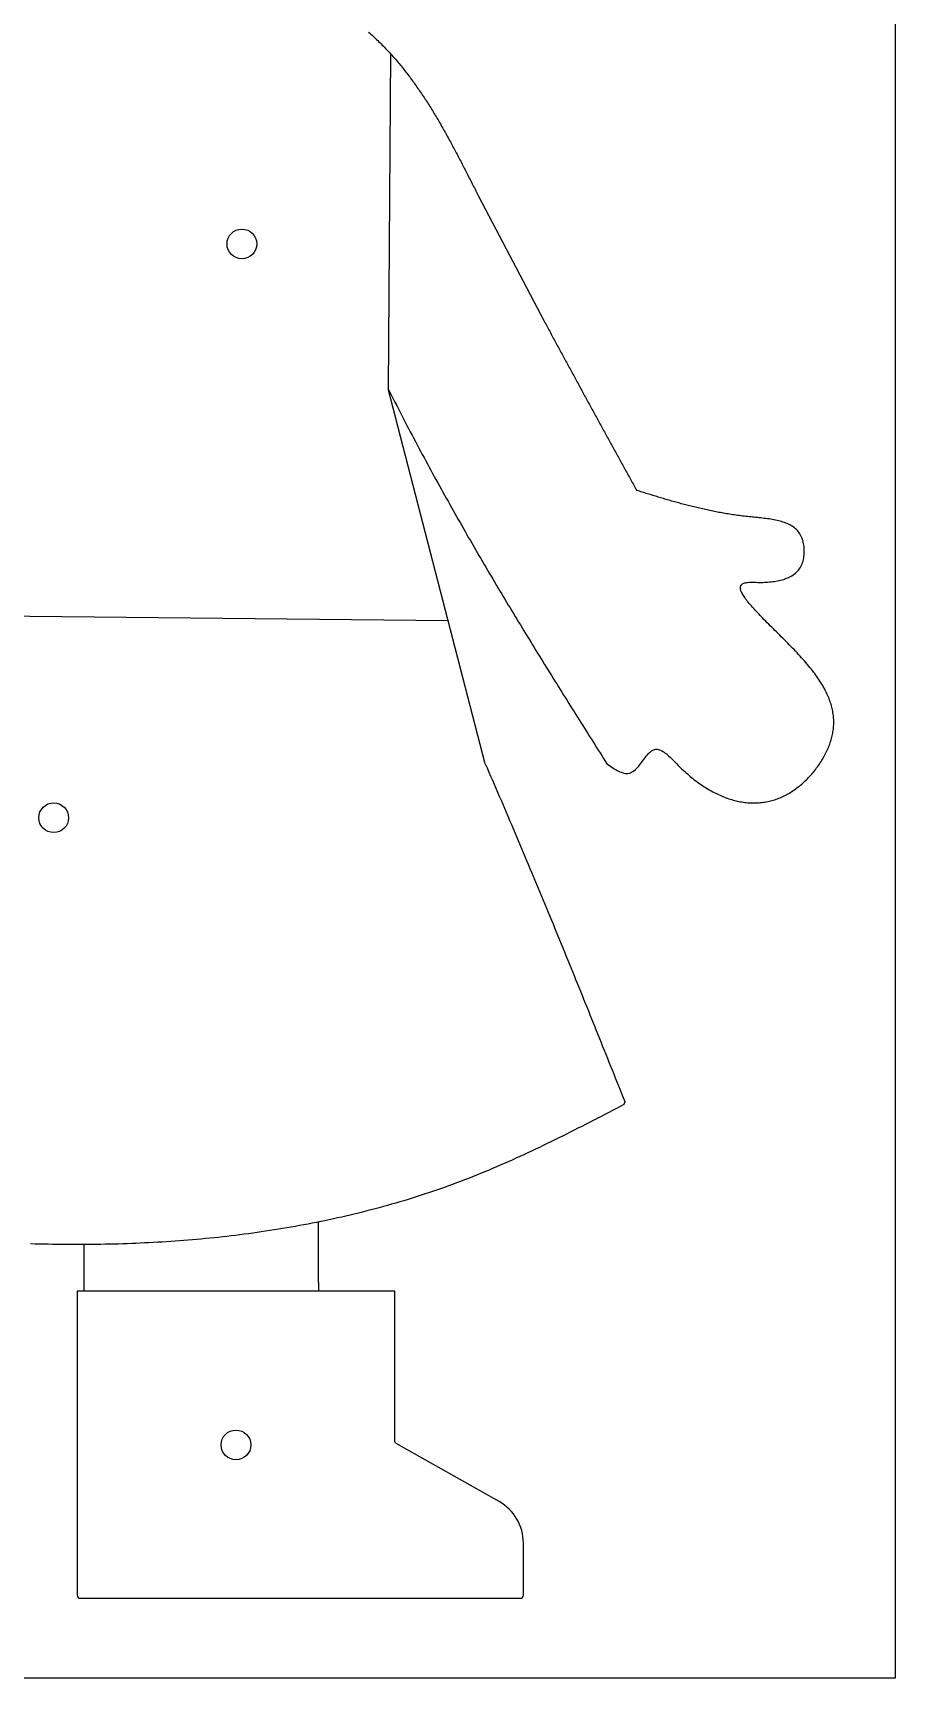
# Model space of a CAD drawing. Header units: millimetres. Extents: x 289 to 9778, y -894 to 6380.
# Drawn here: x 8991 to 9281, y 5480 to 6033 of the extents above; entities that cross this region are included whole.
import ezdxf

# ---------------------------------------------------------------- set-up
doc = ezdxf.new("R2010")
doc.units = ezdxf.units.MM
doc.layers.add('RANGO', color=6, linetype='Continuous')

msp = doc.modelspace()

# ---------------------------------------------------------------- linework, layer by layer
for p, q in [((9111.08, 6026.29), (9110.26, 5913.62)), ((9140.69, 5978.37), (9162.62, 5936.61)), ((9142.93, 5787.52), (9110.26, 5913.62)), ((8870.48, 5838.39), (9130.43, 5835.78)), ((9086.79, 5613.16), (9086.79, 5633.49)), ((9007.94, 5625.91), (9007.94, 5610.4)), ((9005.68, 5610.4), (9112.49, 5610.4)), ((9086.79, 5613.16), (9086.79, 5610.4))]:
    msp.add_line(p, q)
at = {"color": 0}
msp.add_lwpolyline([(8710.73, 6380.16), (9280.73, 6380.16), (9280.73, 5480.16), (8710.73, 5480.16)], close=True, dxfattribs=at)
msp.add_lwpolyline([(9005.68, 5610.4), (9005.68, 5508, 0.414214), (9006.68, 5507), (9154.72, 5507, 0.414214), (9155.72, 5508), (9155.72, 5525.56, 0.270499), (9147.59, 5539.49), (9113, 5559.03, -0.270499), (9112.49, 5559.9), (9112.49, 5610.4)], format="xyb")
for points in [[(9103.65, 6033.61, 0), (9104.05, 6033.26, 0), (9104.44, 6032.9, 0), (9104.84, 6032.54, 0), (9105.23, 6032.19, 0), (9105.62, 6031.82, 0), (9106, 6031.46, 0), (9106.39, 6031.1, 0), (9106.77, 6030.73, 0), (9107.15, 6030.36, 0), (9107.52, 6029.99, 0), (9107.9, 6029.62, 0), (9108.27, 6029.24, 0), (9108.64, 6028.87, 0), (9109.01, 6028.49, 0), (9109.37, 6028.11, 0), (9109.74, 6027.73, 0), (9110.1, 6027.34, 0), (9110.46, 6026.96, 0), (9110.81, 6026.57, 0), (9111.17, 6026.18, 0), (9111.52, 6025.79, 0), (9111.87, 6025.4, 0), (9112.22, 6025.01, 0), (9112.56, 6024.61, 0), (9112.9, 6024.22, 0), (9113.24, 6023.82, 0), (9113.58, 6023.42, 0), (9113.92, 6023.02, 0), (9114.25, 6022.61, 0), (9114.59, 6022.21, 0), (9114.92, 6021.8, 0), (9115.25, 6021.39, 0), (9115.57, 6020.98, 0), (9115.9, 6020.57, 0), (9116.22, 6020.16, 0), (9116.54, 6019.75, 0), (9116.86, 6019.33, 0), (9117.18, 6018.92, 0), (9117.49, 6018.5, 0), (9117.81, 6018.08, 0), (9118.12, 6017.66, 0), (9118.43, 6017.24, 0), (9118.74, 6016.82, 0), (9119.04, 6016.39, 0), (9119.35, 6015.97, 0), (9119.65, 6015.54, 0), (9119.95, 6015.11, 0), (9120.25, 6014.68, 0), (9120.55, 6014.25, 0), (9120.85, 6013.82, 0), (9121.14, 6013.39, 0), (9121.44, 6012.95, 0), (9121.73, 6012.52, 0), (9122.02, 6012.08, 0), (9122.31, 6011.64, 0), (9122.6, 6011.2, 0), (9122.88, 6010.76, 0), (9123.17, 6010.32, 0), (9123.45, 6009.88, 0), (9123.73, 6009.44, 0), (9124.01, 6009, 0), (9124.29, 6008.55, 0), (9124.57, 6008.11, 0), (9124.85, 6007.66, 0), (9125.12, 6007.21, 0), (9125.4, 6006.76, 0), (9125.67, 6006.31, 0), (9125.94, 6005.86, 0), (9126.21, 6005.41, 0), (9126.48, 6004.96, 0), (9126.75, 6004.51, 0), (9127.02, 6004.05, 0), (9127.29, 6003.6, 0), (9127.55, 6003.15, 0), (9127.82, 6002.69, 0), (9128.08, 6002.23, 0), (9128.34, 6001.78, 0), (9128.6, 6001.32, 0), (9128.86, 6000.86, 0), (9129.12, 6000.4, 0), (9129.38, 5999.94, 0), (9129.64, 5999.48, 0), (9129.9, 5999.02, 0), (9130.15, 5998.56, 0), (9130.41, 5998.09, 0), (9130.66, 5997.63, 0), (9130.92, 5997.17, 0), (9131.17, 5996.7, 0), (9131.42, 5996.24, 0), (9131.67, 5995.77, 0), (9131.92, 5995.31, 0), (9132.17, 5994.84, 0), (9132.42, 5994.37, 0), (9132.67, 5993.91, 0), (9132.92, 5993.44, 0), (9133.17, 5992.97, 0), (9133.41, 5992.5, 0), (9133.66, 5992.04, 0), (9133.91, 5991.57, 0), (9134.15, 5991.1, 0), (9134.4, 5990.63, 0), (9134.64, 5990.16, 0), (9134.89, 5989.69, 0), (9135.13, 5989.22, 0), (9135.38, 5988.75, 0), (9135.62, 5988.28, 0), (9135.86, 5987.81, 0), (9136.1, 5987.33, 0), (9136.35, 5986.86, 0), (9136.59, 5986.39, 0), (9136.83, 5985.92, 0), (9137.07, 5985.45, 0), (9137.31, 5984.98, 0), (9137.55, 5984.5, 0), (9137.8, 5984.03, 0), (9138.04, 5983.56, 0), (9138.28, 5983.09, 0), (9138.52, 5982.62, 0), (9138.76, 5982.14, 0), (9139, 5981.67, 0), (9139.24, 5981.2, 0), (9139.48, 5980.73, 0), (9139.72, 5980.26, 0), (9139.96, 5979.78, 0), (9140.2, 5979.31, 0), (9140.44, 5978.84, 0), (9140.68, 5978.37, 0)], [(9162.62, 5936.61, 0), (9162.86, 5936.15, 0), (9163.1, 5935.7, 0), (9163.35, 5935.25, 0), (9163.59, 5934.8, 0), (9163.83, 5934.34, 0), (9164.08, 5933.89, 0), (9164.32, 5933.44, 0), (9164.57, 5932.98, 0), (9164.81, 5932.53, 0), (9165.05, 5932.08, 0), (9165.3, 5931.63, 0), (9165.54, 5931.18, 0), (9165.79, 5930.72, 0), (9166.03, 5930.27, 0), (9166.27, 5929.82, 0), (9166.52, 5929.37, 0), (9166.76, 5928.92, 0), (9167.01, 5928.46, 0), (9167.25, 5928.01, 0), (9167.5, 5927.56, 0), (9167.74, 5927.11, 0), (9167.98, 5926.66, 0), (9168.23, 5926.21, 0), (9168.47, 5925.75, 0), (9168.72, 5925.3, 0), (9168.96, 5924.85, 0), (9169.21, 5924.4, 0), (9169.45, 5923.95, 0), (9169.7, 5923.5, 0), (9169.94, 5923.05, 0), (9170.19, 5922.6, 0), (9170.43, 5922.15, 0), (9170.68, 5921.69, 0), (9170.92, 5921.24, 0), (9171.17, 5920.79, 0), (9171.41, 5920.34, 0), (9171.66, 5919.89, 0), (9171.9, 5919.44, 0), (9172.15, 5918.99, 0), (9172.39, 5918.54, 0), (9172.64, 5918.09, 0), (9172.88, 5917.64, 0), (9173.13, 5917.19, 0), (9173.37, 5916.74, 0), (9173.62, 5916.29, 0), (9173.86, 5915.84, 0), (9174.11, 5915.39, 0), (9174.36, 5914.94, 0), (9174.6, 5914.49, 0), (9174.85, 5914.04, 0), (9175.09, 5913.59, 0), (9175.34, 5913.14, 0), (9175.58, 5912.69, 0), (9175.83, 5912.24, 0), (9176.08, 5911.79, 0), (9176.32, 5911.34, 0), (9176.57, 5910.89, 0), (9176.81, 5910.44, 0), (9177.06, 5909.99, 0), (9177.3, 5909.54, 0), (9177.55, 5909.09, 0), (9177.8, 5908.64, 0), (9178.04, 5908.19, 0), (9178.29, 5907.74, 0), (9178.53, 5907.29, 0), (9178.78, 5906.84, 0), (9179.03, 5906.39, 0), (9179.27, 5905.94, 0), (9179.52, 5905.5, 0), (9179.77, 5905.05, 0), (9180.01, 5904.6, 0), (9180.26, 5904.15, 0), (9180.5, 5903.7, 0), (9180.75, 5903.25, 0), (9181, 5902.8, 0), (9181.24, 5902.35, 0), (9181.49, 5901.9, 0), (9181.74, 5901.45, 0), (9181.98, 5901, 0), (9182.23, 5900.56, 0), (9182.48, 5900.11, 0), (9182.72, 5899.66, 0), (9182.97, 5899.21, 0), (9183.22, 5898.76, 0), (9183.46, 5898.31, 0), (9183.71, 5897.86, 0), (9183.95, 5897.41, 0), (9184.2, 5896.96, 0), (9184.45, 5896.52, 0), (9184.69, 5896.07, 0), (9184.94, 5895.62, 0), (9185.19, 5895.17, 0), (9185.43, 5894.72, 0), (9185.68, 5894.27, 0), (9185.93, 5893.82, 0), (9186.17, 5893.38, 0), (9186.42, 5892.93, 0), (9186.67, 5892.48, 0), (9186.92, 5892.03, 0), (9187.16, 5891.58, 0), (9187.41, 5891.13, 0), (9187.66, 5890.68, 0), (9187.9, 5890.24, 0), (9188.15, 5889.79, 0), (9188.4, 5889.34, 0), (9188.64, 5888.89, 0), (9188.89, 5888.44, 0), (9189.14, 5887.99, 0), (9189.38, 5887.55, 0), (9189.63, 5887.1, 0), (9189.88, 5886.65, 0), (9190.12, 5886.2, 0), (9190.37, 5885.75, 0), (9190.62, 5885.3, 0), (9190.87, 5884.86, 0), (9191.11, 5884.41, 0), (9191.36, 5883.96, 0), (9191.61, 5883.51, 0), (9191.85, 5883.06, 0), (9192.1, 5882.61, 0), (9192.35, 5882.17, 0), (9192.59, 5881.72, 0), (9192.84, 5881.27, 0), (9193.09, 5880.82, 0), (9193.33, 5880.37, 0), (9193.58, 5879.92, 0), (9193.83, 5879.48, 0)], [(9110.26, 5913.62, 0), (9110.83, 5912.49, 0), (9111.4, 5911.36, 0), (9111.97, 5910.23, 0), (9112.55, 5909.11, 0), (9113.12, 5908, 0), (9113.69, 5906.88, 0), (9114.27, 5905.77, 0), (9114.84, 5904.66, 0), (9115.41, 5903.56, 0), (9115.99, 5902.46, 0), (9116.56, 5901.36, 0), (9117.13, 5900.26, 0), (9117.71, 5899.17, 0), (9118.28, 5898.08, 0), (9118.86, 5896.99, 0), (9119.43, 5895.91, 0), (9120.01, 5894.83, 0), (9120.58, 5893.75, 0), (9121.16, 5892.67, 0), (9121.73, 5891.6, 0), (9122.31, 5890.53, 0), (9122.88, 5889.47, 0), (9123.46, 5888.4, 0), (9124.03, 5887.34, 0), (9124.61, 5886.28, 0), (9125.19, 5885.22, 0), (9125.76, 5884.17, 0), (9126.34, 5883.12, 0), (9126.92, 5882.07, 0), (9127.49, 5881.02, 0), (9128.07, 5879.98, 0), (9128.65, 5878.94, 0), (9129.22, 5877.9, 0), (9129.8, 5876.86, 0), (9130.38, 5875.83, 0), (9130.95, 5874.8, 0), (9131.53, 5873.77, 0), (9132.11, 5872.74, 0), (9132.69, 5871.72, 0), (9133.27, 5870.7, 0), (9133.84, 5869.68, 0), (9134.42, 5868.66, 0), (9135, 5867.64, 0), (9135.58, 5866.63, 0), (9136.16, 5865.62, 0), (9136.74, 5864.61, 0), (9137.31, 5863.6, 0), (9137.89, 5862.6, 0), (9138.47, 5861.6, 0), (9139.05, 5860.59, 0), (9139.63, 5859.6, 0), (9140.21, 5858.6, 0), (9140.79, 5857.6, 0), (9141.37, 5856.61, 0), (9141.95, 5855.62, 0), (9142.53, 5854.63, 0), (9143.11, 5853.64, 0), (9143.69, 5852.66, 0), (9144.27, 5851.67, 0), (9144.85, 5850.69, 0), (9145.43, 5849.71, 0), (9146.01, 5848.73, 0), (9146.59, 5847.76, 0), (9147.17, 5846.78, 0), (9147.75, 5845.81, 0), (9148.33, 5844.84, 0), (9148.91, 5843.87, 0), (9149.49, 5842.9, 0), (9150.07, 5841.93, 0), (9150.65, 5840.96, 0), (9151.23, 5840, 0), (9151.81, 5839.04, 0), (9152.39, 5838.07, 0), (9152.97, 5837.11, 0), (9153.56, 5836.16, 0), (9154.14, 5835.2, 0), (9154.72, 5834.24, 0), (9155.3, 5833.29, 0), (9155.88, 5832.33, 0), (9156.46, 5831.38, 0), (9157.04, 5830.43, 0), (9157.63, 5829.48, 0), (9158.21, 5828.53, 0), (9158.79, 5827.58, 0), (9159.37, 5826.64, 0), (9159.95, 5825.69, 0), (9160.53, 5824.75, 0), (9161.12, 5823.81, 0), (9161.7, 5822.86, 0), (9162.28, 5821.92, 0), (9162.86, 5820.98, 0), (9163.44, 5820.04, 0), (9164.03, 5819.1, 0), (9164.61, 5818.17, 0), (9165.19, 5817.23, 0), (9165.77, 5816.29, 0), (9166.36, 5815.36, 0), (9166.94, 5814.42, 0), (9167.52, 5813.49, 0), (9168.1, 5812.56, 0), (9168.69, 5811.63, 0), (9169.27, 5810.69, 0), (9169.85, 5809.76, 0), (9170.43, 5808.83, 0), (9171.02, 5807.9, 0), (9171.6, 5806.97, 0), (9172.18, 5806.05, 0), (9172.76, 5805.12, 0), (9173.35, 5804.19, 0), (9173.93, 5803.26, 0), (9174.51, 5802.34, 0), (9175.1, 5801.41, 0), (9175.68, 5800.49, 0), (9176.26, 5799.56, 0), (9176.84, 5798.63, 0), (9177.43, 5797.71, 0), (9178.01, 5796.79, 0), (9178.59, 5795.86, 0), (9179.18, 5794.94, 0), (9179.76, 5794.01, 0), (9180.34, 5793.09, 0), (9180.93, 5792.17, 0), (9181.51, 5791.24, 0), (9182.09, 5790.32, 0), (9182.67, 5789.4, 0), (9183.26, 5788.47, 0), (9183.84, 5787.55, 0)], [(9183.84, 5787.55, 0), (9184.33, 5787.21, 0), (9184.82, 5786.87, 0), (9185.31, 5786.54, 0), (9185.8, 5786.22, 0), (9186.29, 5785.92, 0), (9186.77, 5785.63, 0), (9187.25, 5785.36, 0), (9187.73, 5785.11, 0), (9188.2, 5784.9, 0), (9188.66, 5784.71, 0), (9189.12, 5784.55, 0), (9189.58, 5784.44, 0), (9190.02, 5784.36, 0), (9190.46, 5784.33, 0), (9190.89, 5784.34, 0), (9191.31, 5784.41, 0), (9191.73, 5784.53, 0), (9192.13, 5784.71, 0), (9192.52, 5784.94, 0), (9192.91, 5785.21, 0), (9193.29, 5785.52, 0), (9193.66, 5785.87, 0), (9194.03, 5786.25, 0), (9194.39, 5786.66, 0), (9194.74, 5787.08, 0), (9195.09, 5787.53, 0), (9195.44, 5787.98, 0), (9195.78, 5788.43, 0), (9196.12, 5788.89, 0), (9196.46, 5789.34, 0), (9196.8, 5789.78, 0), (9197.14, 5790.2, 0), (9197.48, 5790.6, 0), (9197.83, 5790.98, 0), (9198.17, 5791.32, 0), (9198.52, 5791.63, 0), (9198.86, 5791.89, 0), (9199.22, 5792.11, 0), (9199.58, 5792.28, 0), (9199.94, 5792.39, 0), (9200.31, 5792.45, 0), (9200.68, 5792.45, 0), (9201.06, 5792.39, 0), (9201.45, 5792.29, 0), (9201.84, 5792.15, 0), (9202.23, 5791.96, 0), (9202.63, 5791.74, 0), (9203.03, 5791.48, 0), (9203.44, 5791.19, 0), (9203.85, 5790.87, 0), (9204.27, 5790.52, 0), (9204.69, 5790.15, 0), (9205.11, 5789.75, 0), (9205.54, 5789.34, 0), (9205.97, 5788.92, 0), (9206.4, 5788.49, 0), (9206.84, 5788.04, 0), (9207.28, 5787.6, 0), (9207.72, 5787.15, 0), (9208.16, 5786.7, 0), (9208.61, 5786.25, 0), (9209.06, 5785.82, 0), (9209.51, 5785.39, 0), (9209.97, 5784.97, 0), (9210.42, 5784.55, 0), (9210.88, 5784.14, 0), (9211.34, 5783.74, 0), (9211.81, 5783.35, 0), (9212.27, 5782.97, 0), (9212.74, 5782.59, 0), (9213.2, 5782.22, 0), (9213.67, 5781.86, 0), (9214.14, 5781.51, 0), (9214.62, 5781.17, 0), (9215.09, 5780.83, 0), (9215.57, 5780.5, 0), (9216.04, 5780.18, 0), (9216.52, 5779.87, 0), (9217, 5779.56, 0), (9217.48, 5779.27, 0), (9217.97, 5778.98, 0), (9218.45, 5778.7, 0), (9218.93, 5778.43, 0), (9219.42, 5778.16, 0), (9219.9, 5777.91, 0), (9220.39, 5777.66, 0), (9220.88, 5777.43, 0), (9221.37, 5777.2, 0), (9221.85, 5776.98, 0), (9222.34, 5776.77, 0), (9222.83, 5776.56, 0), (9223.32, 5776.37, 0), (9223.81, 5776.18, 0), (9224.3, 5776.01, 0), (9224.8, 5775.84, 0), (9225.29, 5775.68, 0), (9225.78, 5775.53, 0), (9226.27, 5775.39, 0), (9226.76, 5775.26, 0), (9227.25, 5775.14, 0), (9227.74, 5775.03, 0), (9228.23, 5774.92, 0), (9228.72, 5774.83, 0), (9229.21, 5774.74, 0), (9229.7, 5774.67, 0), (9230.19, 5774.6, 0), (9230.68, 5774.55, 0), (9231.17, 5774.5, 0), (9231.65, 5774.46, 0), (9232.14, 5774.43, 0), (9232.62, 5774.42, 0), (9233.11, 5774.41, 0), (9233.59, 5774.41, 0), (9234.08, 5774.42, 0), (9234.56, 5774.44, 0), (9235.04, 5774.47, 0), (9235.52, 5774.51, 0), (9235.99, 5774.56, 0), (9236.47, 5774.62, 0), (9236.95, 5774.69, 0), (9237.42, 5774.77, 0), (9237.89, 5774.87, 0), (9238.36, 5774.97, 0), (9238.83, 5775.08, 0), (9239.3, 5775.2, 0), (9239.76, 5775.33, 0), (9240.23, 5775.48, 0), (9240.69, 5775.63, 0), (9241.15, 5775.79, 0), (9241.6, 5775.97, 0), (9242.06, 5776.15, 0), (9242.51, 5776.35, 0), (9242.96, 5776.55, 0), (9243.41, 5776.77, 0), (9243.86, 5777, 0), (9244.3, 5777.23, 0), (9244.74, 5777.48, 0), (9245.18, 5777.74, 0), (9245.61, 5778, 0), (9246.04, 5778.27, 0), (9246.47, 5778.56, 0), (9246.89, 5778.85, 0), (9247.31, 5779.15, 0), (9247.73, 5779.46, 0), (9248.14, 5779.77, 0), (9248.54, 5780.1, 0), (9248.95, 5780.43, 0), (9249.35, 5780.77, 0), (9249.74, 5781.11, 0), (9250.13, 5781.47, 0), (9250.51, 5781.83, 0), (9250.89, 5782.19, 0), (9251.26, 5782.57, 0), (9251.63, 5782.94, 0), (9251.99, 5783.33, 0), (9252.35, 5783.72, 0), (9252.7, 5784.11, 0), (9253.04, 5784.51, 0), (9253.38, 5784.92, 0), (9253.71, 5785.33, 0), (9254.03, 5785.74, 0), (9254.35, 5786.16, 0), (9254.66, 5786.59, 0), (9254.96, 5787.01, 0), (9255.26, 5787.44, 0), (9255.55, 5787.88, 0), (9255.83, 5788.32, 0), (9256.11, 5788.76, 0), (9256.37, 5789.2, 0), (9256.63, 5789.65, 0), (9256.88, 5790.09, 0), (9257.12, 5790.54, 0), (9257.36, 5791, 0), (9257.58, 5791.45, 0), (9257.8, 5791.91, 0), (9258.01, 5792.36, 0), (9258.2, 5792.82, 0), (9258.39, 5793.28, 0), (9258.57, 5793.74, 0), (9258.74, 5794.2, 0), (9258.9, 5794.66, 0), (9259.05, 5795.12, 0), (9259.2, 5795.58, 0), (9259.33, 5796.04, 0), (9259.45, 5796.5, 0), (9259.56, 5796.96, 0), (9259.66, 5797.42, 0), (9259.75, 5797.88, 0), (9259.83, 5798.34, 0), (9259.9, 5798.79, 0), (9259.96, 5799.25, 0), (9260, 5799.71, 0), (9260.04, 5800.17, 0), (9260.07, 5800.63, 0), (9260.09, 5801.09, 0), (9260.09, 5801.54, 0), (9260.09, 5802, 0), (9260.07, 5802.46, 0), (9260.04, 5802.92, 0), (9260.01, 5803.39, 0), (9259.96, 5803.85, 0), (9259.9, 5804.31, 0), (9259.83, 5804.77, 0), (9259.75, 5805.24, 0), (9259.66, 5805.7, 0), (9259.56, 5806.17, 0), (9259.44, 5806.64, 0), (9259.32, 5807.11, 0), (9259.18, 5807.58, 0), (9259.04, 5808.05, 0), (9258.88, 5808.52, 0), (9258.71, 5809, 0), (9258.53, 5809.48, 0), (9258.34, 5809.95, 0), (9258.13, 5810.44, 0), (9257.92, 5810.92, 0), (9257.69, 5811.4, 0), (9257.45, 5811.89, 0), (9257.21, 5812.38, 0), (9256.94, 5812.87, 0), (9256.67, 5813.36, 0), (9256.39, 5813.85, 0), (9256.09, 5814.35, 0), (9255.78, 5814.85, 0), (9255.47, 5815.35, 0), (9255.13, 5815.86, 0), (9254.79, 5816.36, 0), (9254.44, 5816.87, 0), (9254.07, 5817.39, 0), (9253.69, 5817.9, 0), (9253.3, 5818.42, 0), (9252.9, 5818.94, 0), (9252.48, 5819.47, 0), (9252.06, 5820, 0), (9251.62, 5820.53, 0), (9251.17, 5821.06, 0), (9250.71, 5821.6, 0), (9250.24, 5822.14, 0), (9249.76, 5822.68, 0), (9249.27, 5823.22, 0), (9248.78, 5823.77, 0), (9248.27, 5824.31, 0), (9247.76, 5824.86, 0), (9247.25, 5825.41, 0), (9246.73, 5825.95, 0), (9246.2, 5826.5, 0), (9245.68, 5827.05, 0), (9245.15, 5827.59, 0), (9244.61, 5828.14, 0), (9244.08, 5828.68, 0), (9243.54, 5829.22, 0), (9243, 5829.77, 0), (9242.46, 5830.3, 0), (9241.93, 5830.84, 0), (9241.39, 5831.38, 0), (9240.86, 5831.91, 0), (9240.33, 5832.43, 0), (9239.8, 5832.96, 0), (9239.28, 5833.48, 0), (9238.76, 5834, 0), (9238.25, 5834.51, 0), (9237.75, 5835.02, 0), (9237.25, 5835.52, 0), (9236.75, 5836.02, 0), (9236.27, 5836.51, 0), (9235.8, 5837, 0), (9235.33, 5837.48, 0), (9234.87, 5837.96, 0), (9234.43, 5838.42, 0), (9234, 5838.89, 0), (9233.58, 5839.34, 0), (9233.17, 5839.79, 0), (9232.77, 5840.23, 0), (9232.39, 5840.66, 0), (9232.02, 5841.08, 0), (9231.67, 5841.5, 0), (9231.34, 5841.9, 0), (9231.02, 5842.3, 0), (9230.72, 5842.69, 0), (9230.43, 5843.07, 0), (9230.17, 5843.44, 0), (9229.92, 5843.79, 0), (9229.7, 5844.14, 0), (9229.5, 5844.48, 0), (9229.31, 5844.8, 0), (9229.15, 5845.12, 0), (9229.01, 5845.42, 0), (9228.9, 5845.71, 0), (9228.81, 5845.99, 0), (9228.74, 5846.26, 0), (9228.7, 5846.51, 0), (9228.68, 5846.75, 0), (9228.69, 5846.98, 0), (9228.73, 5847.19, 0), (9228.8, 5847.39, 0), (9228.89, 5847.58, 0), (9229.02, 5847.75, 0), (9229.17, 5847.91, 0), (9229.36, 5848.05, 0), (9229.57, 5848.18, 0), (9229.82, 5848.29, 0), (9230.1, 5848.38, 0), (9230.41, 5848.46, 0), (9230.76, 5848.52, 0), (9231.14, 5848.57, 0), (9231.56, 5848.6, 0), (9232.01, 5848.61, 0), (9232.48, 5848.62, 0), (9232.98, 5848.61, 0), (9233.5, 5848.6, 0), (9234.04, 5848.59, 0), (9234.58, 5848.58, 0), (9235.13, 5848.57, 0), (9235.68, 5848.58, 0), (9236.24, 5848.58, 0), (9236.8, 5848.6, 0), (9237.35, 5848.62, 0), (9237.91, 5848.66, 0), (9238.47, 5848.7, 0), (9239.02, 5848.75, 0), (9239.57, 5848.82, 0), (9240.12, 5848.89, 0), (9240.66, 5848.98, 0), (9241.19, 5849.07, 0), (9241.72, 5849.18, 0), (9242.24, 5849.31, 0), (9242.75, 5849.44, 0), (9243.26, 5849.59, 0), (9243.75, 5849.76, 0), (9244.23, 5849.94, 0), (9244.69, 5850.13, 0), (9245.15, 5850.34, 0), (9245.59, 5850.57, 0), (9246.01, 5850.82, 0), (9246.42, 5851.08, 0), (9246.81, 5851.36, 0), (9247.19, 5851.66, 0), (9247.54, 5851.98, 0), (9247.88, 5852.32, 0), (9248.19, 5852.67, 0), (9248.49, 5853.05, 0), (9248.76, 5853.45, 0), (9249, 5853.88, 0), (9249.23, 5854.32, 0), (9249.43, 5854.78, 0), (9249.6, 5855.26, 0), (9249.76, 5855.75, 0), (9249.89, 5856.26, 0), (9249.99, 5856.77, 0), (9250.08, 5857.29, 0), (9250.14, 5857.83, 0), (9250.18, 5858.36, 0), (9250.2, 5858.9, 0), (9250.19, 5859.44, 0), (9250.16, 5859.98, 0), (9250.12, 5860.51, 0), (9250.04, 5861.04, 0), (9249.95, 5861.56, 0), (9249.84, 5862.07, 0), (9249.7, 5862.58, 0), (9249.54, 5863.06, 0), (9249.37, 5863.54, 0), (9249.17, 5863.99, 0), (9248.95, 5864.43, 0), (9248.71, 5864.85, 0), (9248.45, 5865.24, 0), (9248.17, 5865.62, 0), (9247.87, 5865.97, 0), (9247.55, 5866.3, 0), (9247.21, 5866.62, 0), (9246.86, 5866.91, 0), (9246.49, 5867.19, 0), (9246.11, 5867.45, 0), (9245.71, 5867.7, 0), (9245.29, 5867.93, 0), (9244.86, 5868.14, 0), (9244.42, 5868.34, 0), (9243.97, 5868.53, 0), (9243.5, 5868.7, 0), (9243.03, 5868.86, 0), (9242.54, 5869.01, 0), (9242.04, 5869.15, 0), (9241.54, 5869.28, 0), (9241.02, 5869.4, 0), (9240.5, 5869.51, 0), (9239.97, 5869.61, 0), (9239.43, 5869.71, 0), (9238.89, 5869.8, 0), (9238.35, 5869.88, 0), (9237.79, 5869.95, 0), (9237.24, 5870.03, 0), (9236.68, 5870.09, 0), (9236.12, 5870.16, 0), (9235.56, 5870.22, 0), (9234.99, 5870.28, 0), (9234.43, 5870.33, 0), (9233.86, 5870.39, 0), (9233.3, 5870.45, 0), (9232.74, 5870.5, 0), (9232.17, 5870.56, 0), (9231.62, 5870.62, 0), (9231.06, 5870.68, 0), (9230.51, 5870.75, 0), (9229.96, 5870.81, 0), (9229.41, 5870.88, 0), (9228.87, 5870.95, 0), (9228.32, 5871.02, 0), (9227.79, 5871.1, 0), (9227.25, 5871.17, 0), (9226.71, 5871.25, 0), (9226.18, 5871.33, 0), (9225.65, 5871.41, 0), (9225.13, 5871.49, 0), (9224.6, 5871.58, 0), (9224.08, 5871.66, 0), (9223.56, 5871.75, 0), (9223.04, 5871.84, 0), (9222.52, 5871.93, 0), (9222.01, 5872.02, 0), (9221.5, 5872.12, 0), (9220.99, 5872.21, 0), (9220.48, 5872.31, 0), (9219.98, 5872.41, 0), (9219.47, 5872.51, 0), (9218.97, 5872.61, 0), (9218.47, 5872.71, 0), (9217.98, 5872.82, 0), (9217.48, 5872.92, 0), (9216.99, 5873.03, 0), (9216.5, 5873.14, 0), (9216.01, 5873.25, 0), (9215.52, 5873.36, 0), (9215.03, 5873.47, 0), (9214.54, 5873.58, 0), (9214.06, 5873.7, 0), (9213.58, 5873.81, 0), (9213.1, 5873.93, 0), (9212.62, 5874.05, 0), (9212.14, 5874.16, 0), (9211.67, 5874.28, 0), (9211.19, 5874.4, 0), (9210.72, 5874.53, 0), (9210.25, 5874.65, 0), (9209.78, 5874.77, 0), (9209.31, 5874.9, 0), (9208.84, 5875.02, 0), (9208.37, 5875.15, 0), (9207.9, 5875.27, 0), (9207.44, 5875.4, 0), (9206.98, 5875.53, 0), (9206.51, 5875.66, 0), (9206.05, 5875.79, 0), (9205.59, 5875.92, 0), (9205.13, 5876.05, 0), (9204.67, 5876.18, 0), (9204.21, 5876.32, 0), (9203.76, 5876.45, 0), (9203.3, 5876.58, 0), (9202.84, 5876.72, 0), (9202.39, 5876.85, 0), (9201.93, 5876.99, 0), (9201.48, 5877.12, 0), (9201.03, 5877.26, 0), (9200.57, 5877.4, 0), (9200.12, 5877.53, 0), (9199.67, 5877.67, 0), (9199.22, 5877.81, 0), (9198.77, 5877.95, 0), (9198.32, 5878.08, 0), (9197.87, 5878.22, 0), (9197.42, 5878.36, 0), (9196.97, 5878.5, 0), (9196.52, 5878.64, 0), (9196.07, 5878.78, 0), (9195.62, 5878.92, 0), (9195.17, 5879.06, 0), (9194.73, 5879.2, 0), (9194.28, 5879.34, 0), (9193.83, 5879.48, 0)], [(9142.93, 5787.52, 0), (9143.52, 5786.16, 0), (9144.11, 5784.81, 0), (9144.7, 5783.45, 0), (9145.29, 5782.09, 0), (9145.88, 5780.73, 0), (9146.47, 5779.38, 0), (9147.05, 5778.02, 0), (9147.64, 5776.67, 0), (9148.22, 5775.32, 0), (9148.8, 5773.96, 0), (9149.38, 5772.61, 0), (9149.96, 5771.26, 0), (9150.53, 5769.91, 0), (9151.11, 5768.56, 0), (9151.68, 5767.21, 0), (9152.26, 5765.87, 0), (9152.83, 5764.52, 0), (9153.4, 5763.17, 0), (9153.97, 5761.83, 0), (9154.54, 5760.48, 0), (9155.1, 5759.14, 0), (9155.67, 5757.79, 0), (9156.24, 5756.45, 0), (9156.8, 5755.11, 0), (9157.36, 5753.77, 0), (9157.92, 5752.42, 0), (9158.48, 5751.08, 0), (9159.04, 5749.74, 0), (9159.6, 5748.4, 0), (9160.16, 5747.07, 0), (9160.72, 5745.73, 0), (9161.27, 5744.39, 0), (9161.83, 5743.05, 0), (9162.38, 5741.72, 0), (9162.93, 5740.38, 0), (9163.49, 5739.05, 0), (9164.04, 5737.71, 0), (9164.59, 5736.38, 0), (9165.14, 5735.04, 0), (9165.69, 5733.71, 0), (9166.23, 5732.38, 0), (9166.78, 5731.04, 0), (9167.33, 5729.71, 0), (9167.87, 5728.38, 0), (9168.42, 5727.05, 0), (9168.96, 5725.72, 0), (9169.5, 5724.39, 0), (9170.05, 5723.06, 0), (9170.59, 5721.73, 0), (9171.13, 5720.4, 0), (9171.67, 5719.07, 0), (9172.21, 5717.74, 0), (9172.75, 5716.41, 0), (9173.29, 5715.09, 0), (9173.83, 5713.76, 0), (9174.37, 5712.43, 0), (9174.9, 5711.1, 0), (9175.44, 5709.78, 0), (9175.98, 5708.45, 0), (9176.51, 5707.13, 0), (9177.05, 5705.8, 0), (9177.58, 5704.48, 0), (9178.12, 5703.15, 0), (9178.65, 5701.82, 0), (9179.19, 5700.5, 0), (9179.72, 5699.18, 0), (9180.25, 5697.85, 0), (9180.79, 5696.53, 0), (9181.32, 5695.2, 0), (9181.85, 5693.88, 0), (9182.38, 5692.56, 0), (9182.91, 5691.23, 0), (9183.45, 5689.91, 0), (9183.98, 5688.59, 0), (9184.51, 5687.26, 0), (9185.04, 5685.94, 0), (9185.57, 5684.62, 0), (9186.1, 5683.29, 0), (9186.63, 5681.97, 0), (9187.16, 5680.65, 0), (9187.69, 5679.33, 0), (9188.22, 5678, 0), (9188.75, 5676.68, 0), (9189.28, 5675.36, 0), (9189.81, 5674.04, 0), (9189.56, 5672.99, 0), (9188.28, 5672.32, 0), (9186.99, 5671.66, 0), (9185.7, 5670.99, 0), (9184.41, 5670.32, 0), (9183.12, 5669.65, 0), (9181.83, 5668.98, 0), (9180.54, 5668.32, 0), (9179.25, 5667.66, 0), (9177.96, 5666.99, 0), (9176.67, 5666.33, 0), (9175.37, 5665.67, 0), (9174.08, 5665.02, 0), (9172.79, 5664.36, 0), (9171.49, 5663.71, 0), (9170.2, 5663.06, 0), (9168.9, 5662.41, 0), (9167.6, 5661.77, 0), (9166.3, 5661.13, 0), (9165, 5660.49, 0), (9163.7, 5659.86, 0), (9162.4, 5659.23, 0), (9161.1, 5658.6, 0), (9159.79, 5657.98, 0), (9158.48, 5657.36, 0), (9157.18, 5656.75, 0), (9155.87, 5656.14, 0), (9154.55, 5655.53, 0), (9153.24, 5654.93, 0), (9151.92, 5654.34, 0), (9150.61, 5653.75, 0), (9149.29, 5653.16, 0), (9147.97, 5652.58, 0), (9146.64, 5652.01, 0), (9145.32, 5651.45, 0), (9143.99, 5650.88, 0), (9142.66, 5650.33, 0), (9141.33, 5649.78, 0), (9139.99, 5649.24, 0), (9138.66, 5648.71, 0), (9137.32, 5648.18, 0), (9135.98, 5647.66, 0), (9134.63, 5647.15, 0), (9133.28, 5646.64, 0), (9131.93, 5646.14, 0), (9130.58, 5645.65, 0), (9129.23, 5645.16, 0), (9127.87, 5644.68, 0), (9126.51, 5644.21, 0), (9125.15, 5643.75, 0), (9123.79, 5643.29, 0), (9122.42, 5642.84, 0), (9121.05, 5642.39, 0), (9119.68, 5641.95, 0), (9118.31, 5641.52, 0), (9116.93, 5641.1, 0), (9115.56, 5640.68, 0), (9114.18, 5640.27, 0), (9112.8, 5639.86, 0), (9111.41, 5639.46, 0), (9110.03, 5639.07, 0), (9108.64, 5638.69, 0), (9107.25, 5638.31, 0), (9105.86, 5637.93, 0), (9104.46, 5637.57, 0), (9103.07, 5637.21, 0), (9101.67, 5636.85, 0), (9100.27, 5636.51, 0), (9098.87, 5636.16, 0), (9097.47, 5635.83, 0), (9096.06, 5635.5, 0), (9094.65, 5635.18, 0), (9093.24, 5634.86, 0), (9091.83, 5634.55, 0), (9090.42, 5634.24, 0), (9089.01, 5633.95, 0), (9087.59, 5633.65, 0), (9086.17, 5633.37, 0), (9084.75, 5633.09, 0), (9083.33, 5632.81, 0), (9081.91, 5632.54, 0), (9080.49, 5632.28, 0), (9079.06, 5632.02, 0), (9077.63, 5631.77, 0), (9076.21, 5631.52, 0), (9074.78, 5631.28, 0), (9073.34, 5631.05, 0), (9071.91, 5630.82, 0), (9070.48, 5630.6, 0), (9069.04, 5630.38, 0), (9067.6, 5630.17, 0), (9066.16, 5629.96, 0), (9064.72, 5629.76, 0), (9063.28, 5629.57, 0), (9061.84, 5629.38, 0), (9060.4, 5629.19, 0), (9058.95, 5629.01, 0), (9057.5, 5628.84, 0), (9056.06, 5628.67, 0), (9054.61, 5628.51, 0), (9053.16, 5628.35, 0), (9051.71, 5628.2, 0), (9050.25, 5628.05, 0), (9048.8, 5627.91, 0), (9047.35, 5627.77, 0), (9045.89, 5627.64, 0), (9044.43, 5627.51, 0), (9042.98, 5627.39, 0), (9041.52, 5627.27, 0), (9040.06, 5627.16, 0), (9038.6, 5627.06, 0), (9037.14, 5626.95, 0), (9035.67, 5626.86, 0), (9034.21, 5626.77, 0), (9032.75, 5626.68, 0), (9031.28, 5626.6, 0), (9029.82, 5626.52, 0), (9028.35, 5626.45, 0), (9026.88, 5626.38, 0), (9025.42, 5626.32, 0), (9023.95, 5626.26, 0), (9022.48, 5626.2, 0), (9021.01, 5626.15, 0), (9019.54, 5626.11, 0), (9018.07, 5626.07, 0), (9016.6, 5626.03, 0), (9015.12, 5626, 0), (9013.65, 5625.98, 0), (9012.18, 5625.95, 0), (9010.7, 5625.94, 0), (9009.23, 5625.92, 0), (9007.76, 5625.91, 0), (9006.28, 5625.91, 0), (9004.81, 5625.91, 0), (9003.33, 5625.91, 0), (9001.85, 5625.92, 0), (9000.38, 5625.93, 0), (8998.9, 5625.95, 0), (8997.42, 5625.97, 0), (8995.95, 5626, 0), (8994.47, 5626.03, 0), (8992.99, 5626.06, 0), (8991.51, 5626.1, 0), (8990.04, 5626.14, 0)]]:
    msp.add_polyline3d(points)
at = {"layer": 'RANGO', "color": 0}
for centre in [(9061.07, 5962.36), (8997.78, 5769.45), (9059.08, 5558.55)]:
    msp.add_circle(centre, 5, dxfattribs=at)

doc.saveas('drawing.dxf')
